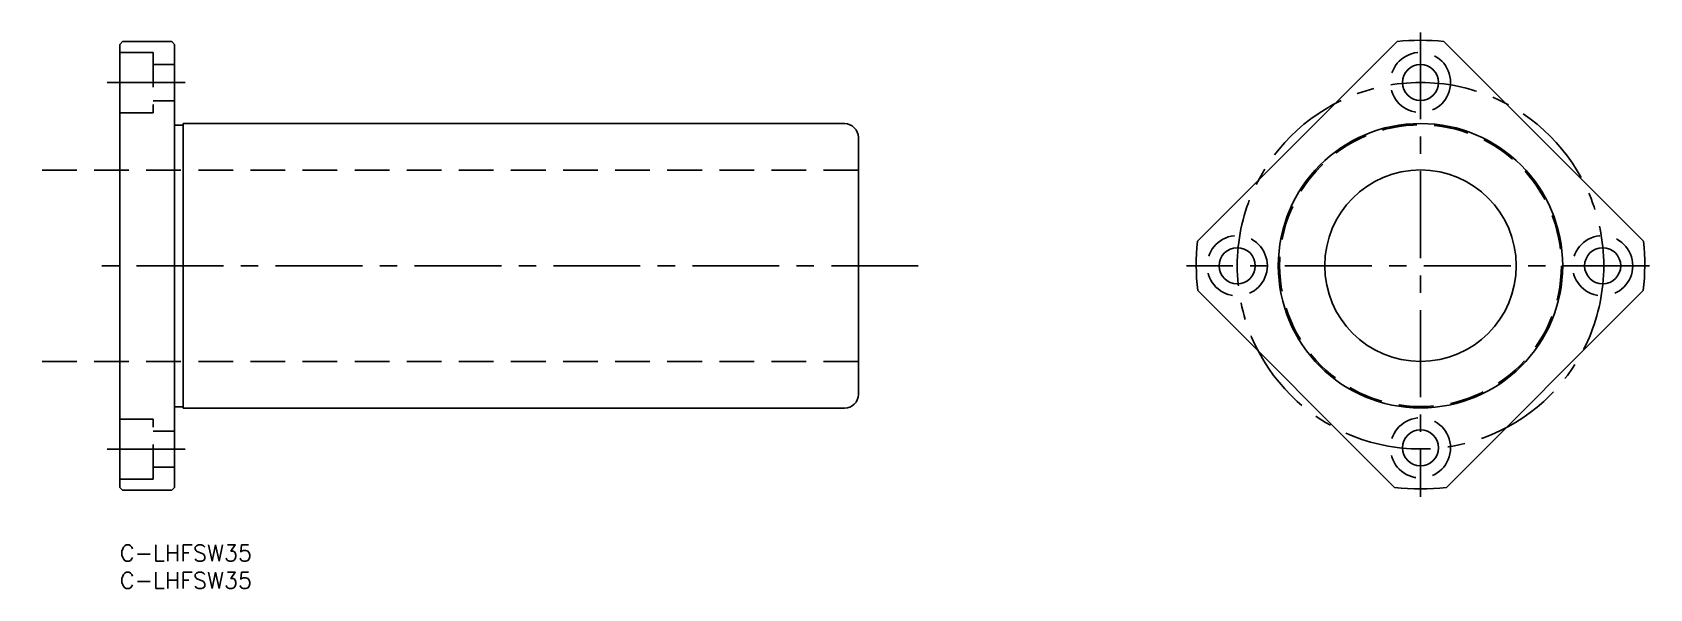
# Model space of a CAD drawing. Extents: x -16 to 280, y -8 to 94.
import ezdxf

# ---------------------------------------------------------------- set-up
doc = ezdxf.new("R2010")
doc.units = 0
doc.header["$LTSCALE"] = 0.5
doc.linetypes.add('CENTER', pattern=[50.8, 31.75, -6.35, 6.35, -6.35])
doc.linetypes.add('DASHED', pattern=[19.05, 12.7, -6.35])
for name, color, linetype in [('MSM_CENTER', 1, 'CENTER'), ('MSM_CONTINUOUS', 7, 'CONTINUOUS'), ('MSM_DASHED', 4, 'DASHED'), ('MSM_PART_NUMBER', 7, 'CONTINUOUS')]:
    doc.layers.add(name, color=color, linetype=linetype)
doc.styles.get("Standard").update_dxf_attribs({"font": 'txt.shx', "height": 3, "bigfont": 'bigfont.shx'})

# ---------------------------------------------------------------- blocks, each defined once
blk = doc.blocks.new('*U26')
at = {"layer": 'MSM_PART_NUMBER'}
blk.add_text('C-LHFSW35', height=3, dxfattribs=at).set_placement((0, -3))
blk = doc.blocks.new('*U27')
at = {"layer": 'MSM_PART_NUMBER'}
blk.add_text('C-LHFSW35', height=3, dxfattribs=at).set_placement((0, -8))

msp = doc.modelspace()

# ---------------------------------------------------------------- linework, layer by layer
at = {"layer": 'MSM_CENTER'}
for p, q in [((237.77, 93.69), (237.77, 8.79)), ((11.92, 84.5), (-2.35, 84.5)), ((145.94, 51), (-4.9, 51)), ((279.66, 51.03), (194.97, 51.03)), ((11.92, 17.5), (-2.35, 17.5))]:
    msp.add_line(p, q, dxfattribs=at)
msp.add_circle((237.77, 51.03), 33.5, dxfattribs=at)
at = {"layer": 'MSM_CONTINUOUS'}
for p, q in [((0, 91.5), (0.5, 92)), ((9.5, 92), (0.5, 92)), ((9.5, 92), (10, 91.5)), ((233.5, 92.02), (197, 55.51)), ((278.55, 55.51), (242.04, 92.02)), ((0, 10.5), (0, 91.5)), ((10, 10.5), (10, 91.5)), ((11.6, 77), (132.5, 77)), ((11.6, 25), (11.6, 77)), ((10, 76.75), (11.6, 76.75)), ((135, 27.5), (135, 74.5)), ((197.05, 46.5), (233.03, 10.52)), ((242.51, 10.52), (278.5, 46.5)), ((10, 25.25), (11.6, 25.25)), ((11.6, 25), (132.5, 25)), ((0.5, 10), (0, 10.5)), ((9.5, 10), (0.5, 10)), ((9.5, 10), (10, 10.5))]:
    msp.add_line(p, q, dxfattribs=at)
for centre, radius in [((237.77, 84.53), 3.3), ((237.77, 51.03), 26), ((237.77, 51.03), 17.5), ((204.27, 51.03), 3.3), ((271.07, 51.03), 3.3), ((237.77, 17.73), 3.3)]:
    msp.add_circle(centre, radius, dxfattribs=at)
for centre, radius, start, end in [((237.77, 51.24), 41, 84.0239, 95.9761), ((132.5, 74.5), 2.5, 0, 90), ((237.77, 51.24), 41, 174.0239, 186.6368), ((237.77, 51.24), 41, 353.3632, 5.9761), ((132.5, 27.5), 2.5, 270, 0), ((237.77, 51.24), 41, 263.3632, 276.6368)]:
    msp.add_arc(centre, radius, start, end, dxfattribs=at)
at = {"layer": 'MSM_DASHED'}
for p, q in [((6.1, 90), (0, 90)), ((6.1, 90), (6.1, 79)), ((10, 87.8), (6.1, 87.8)), ((10, 81.2), (6.1, 81.2)), ((6.1, 79), (0, 79)), ((135, 68.5), (-16, 68.5)), ((135, 33.5), (-16, 33.5)), ((6.1, 23), (0, 23)), ((6.1, 12), (6.1, 23)), ((10, 20.8), (6.1, 20.8)), ((6.1, 12), (0, 12)), ((10, 14.2), (6.1, 14.2))]:
    msp.add_line(p, q, dxfattribs=at)
for centre, radius in [((237.77, 84.53), 5.5), ((237.77, 51.03), 25.75), ((204.27, 51.03), 5.5), ((271.07, 51.03), 5.5), ((237.77, 17.73), 5.5)]:
    msp.add_circle(centre, radius, dxfattribs=at)

# ---------------------------------------------------------------- block references
at = {"layer": 'MSM_CONTINUOUS'}
for name in ['*U26', '*U27']:
    msp.add_blockref(name, (0, 0), dxfattribs=at)

doc.saveas('drawing.dxf')
